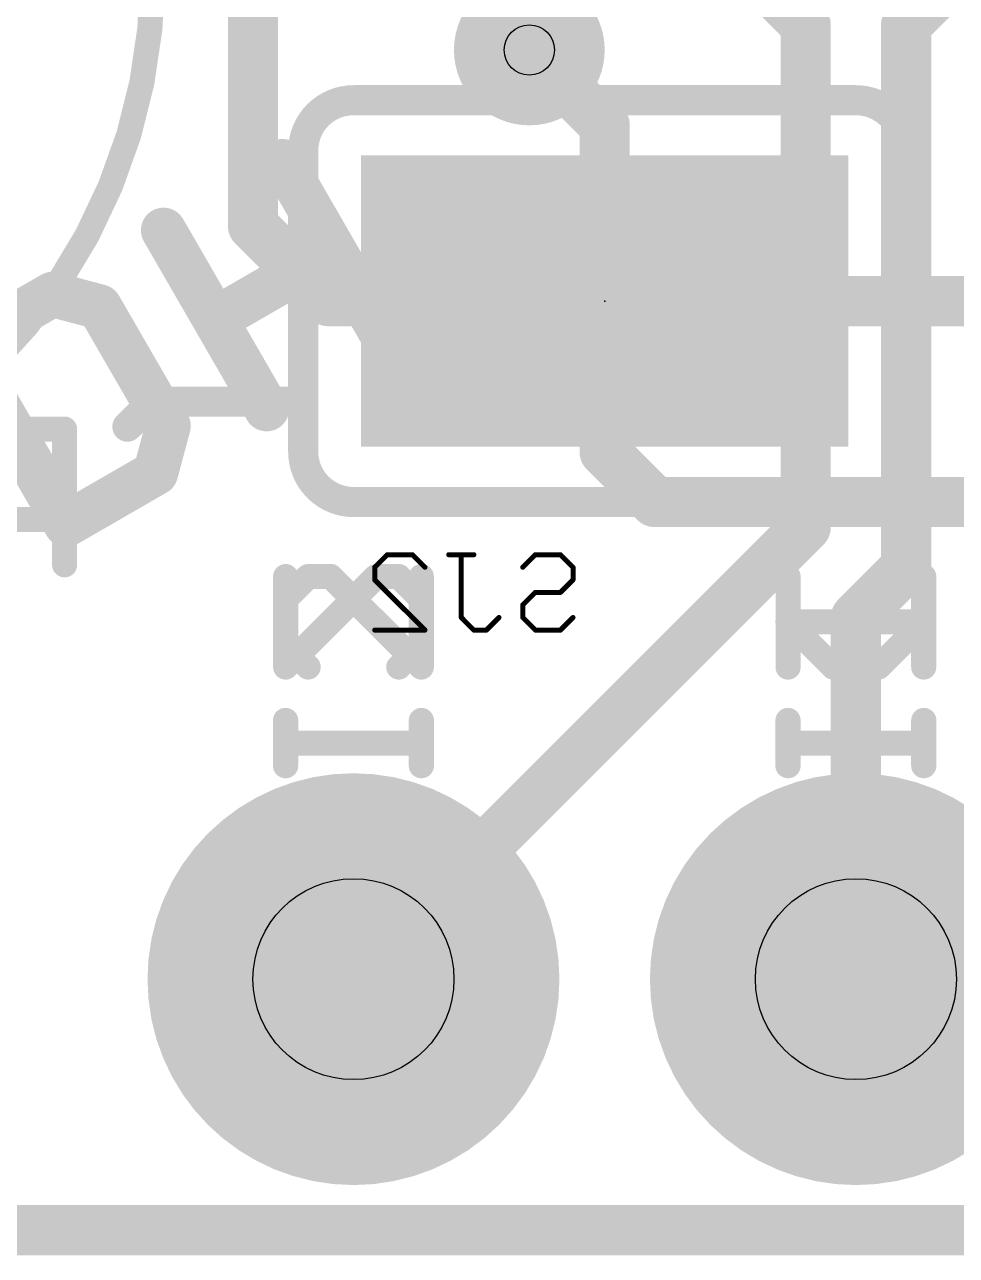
# Model space of a CAD drawing. Extents: x -41 to 66, y -20 to 13.
# Drawn here: x 4.69 to 9.4, y -0.13 to 6.1 of the extents above; entities that cross this region are included whole.
import ezdxf

# ---------------------------------------------------------------- set-up
doc = ezdxf.new("R2010")
doc.units = 0
for name, color, linetype in [('1', 12, 'CONTINUOUS'), ('16', 132, 'CONTINUOUS'), ('17', 110, 'CONTINUOUS'), ('18', 110, 'CONTINUOUS'), ('20', 53, 'CONTINUOUS'), ('21', 41, 'CONTINUOUS'), ('22', 40, 'CONTINUOUS'), ('24', 53, 'CONTINUOUS'), ('26', 253, 'CONTINUOUS'), ('29', 253, 'CONTINUOUS'), ('30', 253, 'CONTINUOUS'), ('39', 12, 'CONTINUOUS'), ('44', 253, 'CONTINUOUS'), ('51', 53, 'CONTINUOUS')]:
    doc.layers.add(name, color=color, linetype=linetype)

# ---------------------------------------------------------------- blocks, each defined once
blk = doc.blocks.new('RECT')
blk.add_solid([(-0.5, -0.5), (0.5, -0.5), (-0.5, 0.5), (0.5, 0.5)])
blk = doc.blocks.new('ROUNDP')
at = {"const_width": 0.5}
blk.add_lwpolyline([(0, -0.25, 1), (0, 0.25, 1), (0, -0.25)], format="xyb", dxfattribs=at)
blk = doc.blocks.new('ROUNDV')
at = {"const_width": 0.5}
blk.add_lwpolyline([(0, -0.25, 1), (0, 0.25, 1), (0, -0.25)], format="xyb", dxfattribs=at)

msp = doc.modelspace()

# ---------------------------------------------------------------- linework, layer by layer
at = {"layer": '1', "const_width": 0.254}
for points in [[(8.636, 6.096), (8.128, 6.604)], [(7.239, 5.969), (6.858, 6.35)], [(9.144, 6.096), (9.398, 6.35)], [(8.636, 3.556), (8.636, 6.096)], [(9.144, 3.3528), (9.144, 6.096)], [(8.636, 3.556), (6.35, 1.27)], [(8.89, 3.0988), (9.144, 3.3528)], [(8.89, 3.0988), (8.89, 1.27)], [(22.86, 0), (0, 0)]]:
    msp.add_lwpolyline(points, dxfattribs=at)
at = {"layer": '1', "const_width": 0.127}
for points in [[(8.6995, 6.096, 1), (8.5725, 6.096)], [(8.5911, 6.0511, 1), (8.6809, 6.1409)], [(9.2075, 6.096, 1), (9.0805, 6.096)], [(9.0991, 6.1409, 1), (9.1889, 6.0511)], [(7.1941, 5.9241, 1), (7.2839, 6.0139)], [(8.6809, 3.5111, 1), (8.5911, 3.6009)], [(8.5725, 3.556, 1), (8.6995, 3.556)], [(9.1889, 3.3079, 1), (9.0991, 3.3977)], [(9.0805, 3.3528, 1), (9.2075, 3.3528)], [(8.9535, 3.0988, 1), (8.8265, 3.0988)], [(8.8451, 3.1437, 1), (8.9349, 3.0539)], [(6.3051, 1.3149, 1), (6.3949, 1.2251)], [(8.8265, 1.27, 1), (8.9535, 1.27)]]:
    msp.add_lwpolyline(points, format="xyb", dxfattribs=at)
at = {"layer": '16'}
for points, const_width in [([(5.842, 5.08), (5.842, 6.858)], 0.254), ([(7.62, 5.588), (7.239, 5.969)], 0.254), ([(7.62, 4.699), (7.62, 5.588)], 0.254), ([(5.842, 5.08), (6.223, 4.699)], 0.254), ([(6.223, 4.699), (6.8072, 4.699)], 0.254), ([(6.604, 4.699), (7.366, 4.699)], 0.2032), ([(7.62, 4.699), (7.62, 3.937)], 0.254), ([(7.874, 4.699), (8.636, 4.699)], 0.2032), ([(8.4328, 4.699), (9.779, 4.699)], 0.254), ([(9.525, 3.683), (9.906, 4.064)], 0.254), ([(7.62, 3.937), (7.874, 3.683)], 0.254), ([(7.874, 3.683), (9.525, 3.683)], 0.254), ([(22.86, 0), (0, 0)], 0.254)]:
    msp.add_lwpolyline(points, dxfattribs=dict(at, const_width=const_width))
for points, const_width in [([(7.2839, 6.0139, 1), (7.1941, 5.9241)], 0.127), ([(7.6835, 5.588, 1), (7.5565, 5.588)], 0.127), ([(7.5751, 5.5431, 1), (7.6649, 5.6329)], 0.127), ([(5.8869, 5.1249, 1), (5.7971, 5.0351)], 0.127), ([(5.7785, 5.08, 1), (5.9055, 5.08)], 0.127), ([(6.223, 4.7625, 1), (6.223, 4.6355)], 0.127), ([(6.1781, 4.6541, 1), (6.2679, 4.7439)], 0.127), ([(6.604, 4.7498, 1), (6.604, 4.6482)], 0.1016), ([(6.8072, 4.6355, 1), (6.8072, 4.7625)], 0.127), ([(7.366, 4.6482, 1), (7.366, 4.7498)], 0.1016), ([(7.6835, 4.699, 1), (7.5565, 4.699)], 0.127), ([(7.874, 4.7498, 1), (7.874, 4.6482)], 0.1016), ([(8.4328, 4.7625, 1), (8.4328, 4.6355)], 0.127), ([(8.636, 4.6482, 1), (8.636, 4.7498)], 0.1016), ([(7.5565, 4.699, 1), (7.6835, 4.699)], 0.127), ([(7.6649, 3.9819, 1), (7.5751, 3.8921)], 0.127), ([(7.5565, 3.937, 1), (7.6835, 3.937)], 0.127), ([(7.874, 3.7465, 1), (7.874, 3.6195)], 0.127), ([(7.8291, 3.6381, 1), (7.9189, 3.7279)], 0.127)]:
    msp.add_lwpolyline(points, format="xyb", dxfattribs=dict(at, const_width=const_width))
at = {"layer": '20', "const_width": 0.2032}
msp.add_lwpolyline([(22.86, 0), (0, 0)], dxfattribs=at)
at = {"layer": '21'}
for points, const_width in [([(5.9915, 5.4048), (6.5127, 4.5021)], 0.2286), ([(5.9109, 4.1547), (5.3897, 5.0574)], 0.2286), ([(5.6503, 4.606), (6.2521, 4.9535)], 0.2286), ([(4.8283, 4.7332), (4.377, 4.4727)], 0.2286), ([(5.0656, 4.6697), (4.8283, 4.7332)], 0.2286), ([(5.4131, 4.0679), (5.0656, 4.6697)], 0.2286), ([(4.377, 4.4727), (4.8982, 3.57)], 0.2286), ([(5.3495, 3.8306), (5.4131, 4.0679)], 0.2286), ([(4.8982, 3.57), (5.3495, 3.8306)], 0.2286), ([(6.1209, 3.306), (6.0065, 3.1916)], 0.127), ([(6.2353, 3.306), (6.1209, 3.306)], 0.127), ([(6.6929, 2.8484), (6.2353, 3.306)], 0.127), ([(6.6929, 3.306), (6.6929, 2.8484)], 0.127), ([(9.2329, 2.8484), (9.2329, 3.306)], 0.127), ([(6.0065, 3.1916), (6.0065, 2.9628)], 0.127), ([(8.7753, 2.8484), (8.5465, 3.0772)], 0.127), ([(8.5465, 3.0772), (9.2329, 3.0772)], 0.127), ([(6.0065, 2.9628), (6.1209, 2.8484)], 0.127), ([(6.0065, 2.3495), (6.0065, 2.5783)], 0.127), ([(6.6929, 2.3495), (6.6929, 2.5783)], 0.127), ([(8.5465, 2.3495), (8.5465, 2.5783)], 0.127), ([(9.2329, 2.3495), (9.2329, 2.5783)], 0.127), ([(6.6929, 2.4639), (6.0065, 2.4639)], 0.127), ([(9.2329, 2.4639), (8.5465, 2.4639)], 0.127)]:
    msp.add_lwpolyline(points, dxfattribs=dict(at, const_width=const_width))
for points, const_width in [([(6.041, 5.4334, 1), (5.942, 5.3762)], 0.1143), ([(5.4392, 5.0859, 1), (5.3402, 5.0288)], 0.1143), ([(6.2807, 4.904, 1), (6.2235, 5.003)], 0.1143), ([(4.8431, 4.7884, 1), (4.8135, 4.678)], 0.1143), ([(4.8569, 4.6838, 1), (4.7998, 4.7827)], 0.1143), ([(5.1151, 4.6982, 1), (5.0161, 4.6411)], 0.1143), ([(5.0508, 4.6145, 1), (5.0804, 4.7249)], 0.1143), ([(5.6217, 4.6555, 1), (5.6789, 4.5565)], 0.1143), ([(6.4632, 4.4736, 1), (6.5621, 4.5307)], 0.1143), ([(5.8614, 4.1261, 1), (5.9604, 4.1833)], 0.1143), ([(5.4683, 4.0531, 1), (5.3579, 4.0827)], 0.1143), ([(5.3636, 4.0393, 1), (5.4626, 4.0965)], 0.1143), ([(5.3781, 3.7811, 1), (5.3209, 3.8801)], 0.1143), ([(5.2943, 3.8454, 1), (5.4047, 3.8158)], 0.1143), ([(4.8696, 3.6195, 1), (4.9267, 3.5205)], 0.1143), ([(4.8487, 3.5414, 1), (4.9477, 3.5986)], 0.1143), ([(6.1209, 3.3378, 1), (6.1209, 3.2743)], 0.0635), ([(6.1434, 3.2836, 1), (6.0985, 3.3285)], 0.0635), ([(6.2578, 3.3285, 1), (6.2129, 3.2836)], 0.0635), ([(6.2353, 3.2743, 1), (6.2353, 3.3378)], 0.0635), ([(6.7247, 3.306, 1), (6.6612, 3.306)], 0.0635), ([(9.2647, 3.306, 1), (9.2012, 3.306)], 0.0635), ([(6.0383, 3.1916, 1), (5.9748, 3.1916)], 0.0635), ([(5.9841, 3.2141, 1), (6.029, 3.1692)], 0.0635), ([(8.5465, 3.109, 1), (8.5465, 3.0455)], 0.0635), ([(8.569, 3.0997, 1), (8.5241, 3.0548)], 0.0635), ([(9.2329, 3.0455, 1), (9.2329, 3.109)], 0.0635), ([(6.029, 2.9853, 1), (5.9841, 2.9404)], 0.0635), ([(5.9748, 2.9628, 1), (6.0383, 2.9628)], 0.0635), ([(6.0985, 2.826, 1), (6.1434, 2.8709)], 0.0635), ([(6.6612, 2.8484, 1), (6.7247, 2.8484)], 0.0635), ([(6.6704, 2.826, 1), (6.7154, 2.8709)], 0.0635), ([(8.7529, 2.826, 1), (8.7978, 2.8709)], 0.0635), ([(9.2012, 2.8484, 1), (9.2647, 2.8484)], 0.0635), ([(6.0383, 2.5783, 1), (5.9748, 2.5783)], 0.0635), ([(6.7247, 2.5783, 1), (6.6612, 2.5783)], 0.0635), ([(8.5783, 2.5783, 1), (8.5148, 2.5783)], 0.0635), ([(9.2647, 2.5783, 1), (9.2012, 2.5783)], 0.0635), ([(6.0065, 2.4956, 1), (6.0065, 2.4321)], 0.0635), ([(6.6929, 2.4321, 1), (6.6929, 2.4956)], 0.0635), ([(8.5465, 2.4956, 1), (8.5465, 2.4321)], 0.0635), ([(9.2329, 2.4321, 1), (9.2329, 2.4956)], 0.0635), ([(5.9748, 2.3495, 1), (6.0383, 2.3495)], 0.0635), ([(6.6612, 2.3495, 1), (6.7247, 2.3495)], 0.0635), ([(8.5148, 2.3495, 1), (8.5783, 2.3495)], 0.0635), ([(9.2012, 2.3495, 1), (9.2647, 2.3495)], 0.0635)]:
    msp.add_lwpolyline(points, format="xyb", dxfattribs=dict(at, const_width=const_width))
at = {"layer": '22'}
for points, const_width in [([(6.35, 5.715, 0.4142), (6.096, 5.461)], 0.1524), ([(6.35, 5.7531, 1), (6.35, 5.6769)], 0.0762), ([(6.35, 5.6769, 1), (6.35, 5.7531)], 0.0762), ([(9.144, 5.461, 0.4142), (8.89, 5.715)], 0.1524), ([(8.89, 5.7531, 1), (8.89, 5.6769)], 0.0762), ([(8.89, 5.6769, 1), (8.89, 5.7531)], 0.0762), ([(6.1341, 5.461, 1), (6.0579, 5.461)], 0.0762), ([(6.0579, 5.461, 1), (6.1341, 5.461)], 0.0762), ([(9.1821, 5.461, 1), (9.1059, 5.461)], 0.0762), ([(9.1059, 5.461, 1), (9.1821, 5.461)], 0.0762), ([(5.334, 4.2291, 1), (5.334, 4.1529)], 0.0762), ([(5.3609, 4.1641, 1), (5.3071, 4.2179)], 0.0762), ([(6.096, 4.1529, 1), (6.096, 4.2291)], 0.0762), ([(4.9212, 4.0519, 1), (4.8578, 4.0519)], 0.0635), ([(4.8895, 4.0201, 1), (4.8895, 4.0836)], 0.0635), ([(5.1801, 4.0909, 1), (5.2339, 4.0371)], 0.0762), ([(6.096, 3.937, 0.4142), (6.35, 3.683)], 0.1524), ([(6.1341, 3.937, 1), (6.0579, 3.937)], 0.0762), ([(8.89, 3.683, 0.4142), (9.144, 3.937)], 0.1524), ([(9.1821, 3.937, 1), (9.1059, 3.937)], 0.0762), ([(6.0579, 3.937, 1), (6.1341, 3.937)], 0.0762), ([(9.1059, 3.937, 1), (9.1821, 3.937)], 0.0762), ([(6.35, 3.7211, 1), (6.35, 3.6449)], 0.0762), ([(6.35, 3.6449, 1), (6.35, 3.7211)], 0.0762), ([(8.89, 3.7211, 1), (8.89, 3.6449)], 0.0762), ([(8.89, 3.6449, 1), (8.89, 3.7211)], 0.0762), ([(4.8895, 3.5625, 1), (4.8895, 3.626)], 0.0635), ([(4.8578, 3.3655, 1), (4.9212, 3.3655)], 0.0635), ([(6.0389, 3.306, 1), (5.9754, 3.306)], 0.0635), ([(6.4647, 3.3378, 1), (6.4647, 3.2743)], 0.0635), ([(6.4871, 3.2836, 1), (6.4422, 3.3285)], 0.0635), ([(6.6015, 3.3285, 1), (6.5566, 3.2836)], 0.0635), ([(6.5791, 3.2743, 1), (6.5791, 3.3378)], 0.0635), ([(8.5789, 3.306, 1), (8.5153, 3.306)], 0.0635), ([(6.7252, 3.1916, 1), (6.6617, 3.1916)], 0.0635), ([(6.671, 3.1692, 1), (6.7159, 3.2141)], 0.0635), ([(8.5471, 3.109, 1), (8.5471, 3.0455)], 0.0635), ([(9.2559, 3.0548, 1), (9.211, 3.0997)], 0.0635), ([(9.2335, 3.0455, 1), (9.2335, 3.109)], 0.0635), ([(6.6617, 2.9628, 1), (6.7252, 2.9628)], 0.0635), ([(6.7159, 2.9404, 1), (6.671, 2.9853)], 0.0635), ([(5.9846, 2.8709, 1), (6.0296, 2.826)], 0.0635), ([(5.9754, 2.8484, 1), (6.0389, 2.8484)], 0.0635), ([(6.5566, 2.8709, 1), (6.6015, 2.826)], 0.0635), ([(8.5153, 2.8484, 1), (8.5789, 2.8484)], 0.0635), ([(8.9822, 2.8709, 1), (9.0271, 2.826)], 0.0635), ([(6.0389, 2.5783, 1), (5.9754, 2.5783)], 0.0635), ([(6.7252, 2.5783, 1), (6.6617, 2.5783)], 0.0635), ([(8.5789, 2.5783, 1), (8.5153, 2.5783)], 0.0635), ([(9.2652, 2.5783, 1), (9.2017, 2.5783)], 0.0635), ([(6.0071, 2.4956, 1), (6.0071, 2.4321)], 0.0635), ([(6.6935, 2.4321, 1), (6.6935, 2.4956)], 0.0635), ([(8.5471, 2.4956, 1), (8.5471, 2.4321)], 0.0635), ([(9.2335, 2.4321, 1), (9.2335, 2.4956)], 0.0635), ([(5.9754, 2.3495, 1), (6.0389, 2.3495)], 0.0635), ([(6.6617, 2.3495, 1), (6.7252, 2.3495)], 0.0635), ([(8.5153, 2.3495, 1), (8.5789, 2.3495)], 0.0635), ([(9.2017, 2.3495, 1), (9.2652, 2.3495)], 0.0635)]:
    msp.add_lwpolyline(points, format="xyb", dxfattribs=dict(at, const_width=const_width))
for points, const_width in [([(8.89, 5.715), (6.35, 5.715)], 0.1524), ([(6.096, 5.461), (6.096, 3.937)], 0.1524), ([(9.144, 5.461), (9.144, 3.937)], 0.1524), ([(5.334, 4.191), (5.207, 4.064)], 0.1524), ([(6.096, 4.191), (5.334, 4.191)], 0.1524), ([(4.8895, 4.0519), (4.5463, 4.0519)], 0.127), ([(4.8895, 3.3655), (4.8895, 4.0519)], 0.127), ([(6.35, 3.683), (8.89, 3.683)], 0.1524), ([(4.5463, 3.5943), (4.8895, 3.5943)], 0.127), ([(6.0071, 3.306), (6.0071, 2.8484)], 0.127), ([(6.0071, 2.8484), (6.4647, 3.306)], 0.127), ([(6.4647, 3.306), (6.5791, 3.306)], 0.127), ([(6.5791, 3.306), (6.6935, 3.1916)], 0.127), ([(8.5471, 2.8484), (8.5471, 3.306)], 0.127), ([(6.6935, 3.1916), (6.6935, 2.9628)], 0.127), ([(9.2335, 3.0772), (8.5471, 3.0772)], 0.127), ([(9.0047, 2.8484), (9.2335, 3.0772)], 0.127), ([(6.6935, 2.9628), (6.5791, 2.8484)], 0.127), ([(6.0071, 2.3495), (6.0071, 2.5783)], 0.127), ([(6.6935, 2.3495), (6.6935, 2.5783)], 0.127), ([(8.5471, 2.3495), (8.5471, 2.5783)], 0.127), ([(9.2335, 2.3495), (9.2335, 2.5783)], 0.127), ([(6.0071, 2.4639), (6.6935, 2.4639)], 0.127), ([(8.5471, 2.4639), (9.2335, 2.4639)], 0.127)]:
    msp.add_lwpolyline(points, dxfattribs=dict(at, const_width=const_width))
at = {"layer": '24'}
msp.add_point((7.62, 4.699), dxfattribs=at)
at = {"layer": '26', "const_width": 0.0254}
for points in [[(6.4573, 3.3531), (6.5208, 3.4166)], [(6.5208, 3.4166), (6.648, 3.4166)], [(6.648, 3.4166), (6.7115, 3.3531)], [(6.9586, 3.4166), (6.8315, 3.4166)], [(6.8951, 3.0989), (6.8951, 3.4166)], [(7.2057, 3.3531), (7.2693, 3.4166)], [(7.2693, 3.4166), (7.3964, 3.4166)], [(7.3964, 3.4166), (7.4599, 3.3531)], [(6.4573, 3.2895), (6.4573, 3.3531)], [(7.4599, 3.3531), (7.4599, 3.2895)], [(6.7115, 3.0353), (6.4573, 3.2895)], [(7.4599, 3.2895), (7.3964, 3.226)], [(7.2693, 3.226), (7.2057, 3.1624)], [(7.3964, 3.226), (7.2693, 3.226)], [(7.2057, 3.1624), (7.2057, 3.0989)], [(6.9586, 3.0353), (6.8951, 3.0989)], [(7.0857, 3.0989), (7.0222, 3.0353)], [(7.2057, 3.0989), (7.2693, 3.0353)], [(7.3964, 3.0353), (7.4599, 3.0989)], [(6.4573, 3.0353), (6.7115, 3.0353)], [(7.0222, 3.0353), (6.9586, 3.0353)], [(7.2693, 3.0353), (7.3964, 3.0353)]]:
    msp.add_lwpolyline(points, dxfattribs=at)
at = {"layer": '26', "const_width": 0.0127}
for points in [[(6.5208, 3.423, 1), (6.5208, 3.4103)], [(6.5253, 3.4121, 1), (6.5164, 3.4211)], [(6.6524, 3.4211, 1), (6.6435, 3.4121)], [(6.648, 3.4103, 1), (6.648, 3.423)], [(6.8315, 3.423, 1), (6.8315, 3.4103)], [(6.9014, 3.4166, 1), (6.8887, 3.4166)], [(6.9586, 3.4103, 1), (6.9586, 3.423)], [(7.2693, 3.423, 1), (7.2693, 3.4103)], [(7.2737, 3.4121, 1), (7.2648, 3.4211)], [(7.4009, 3.4211, 1), (7.3919, 3.4121)], [(7.3964, 3.4103, 1), (7.3964, 3.423)], [(6.4636, 3.3531, 1), (6.4509, 3.3531)], [(6.4528, 3.3576, 1), (6.4618, 3.3486)], [(6.707, 3.3486, 1), (6.716, 3.3576)], [(7.2012, 3.3576, 1), (7.2102, 3.3486)], [(7.4663, 3.3531, 1), (7.4536, 3.3531)], [(7.4554, 3.3486, 1), (7.4644, 3.3576)], [(6.4618, 3.294, 1), (6.4528, 3.285)], [(7.4644, 3.285, 1), (7.4554, 3.294)], [(6.4509, 3.2895, 1), (6.4636, 3.2895)], [(7.2693, 3.2323, 1), (7.2693, 3.2196)], [(7.2737, 3.2215, 1), (7.2648, 3.2305)], [(7.3919, 3.2305, 1), (7.4009, 3.2215)], [(7.3964, 3.2196, 1), (7.3964, 3.2323)], [(7.4536, 3.2895, 1), (7.4663, 3.2895)], [(7.2121, 3.1624, 1), (7.1994, 3.1624)], [(7.2012, 3.1669, 1), (7.2102, 3.1579)], [(6.8887, 3.0989, 1), (6.9014, 3.0989)], [(6.8995, 3.1033, 1), (6.8906, 3.0944)], [(7.0902, 3.0944, 1), (7.0812, 3.1033)], [(7.2102, 3.1033, 1), (7.2012, 3.0944)], [(7.1994, 3.0989, 1), (7.2121, 3.0989)], [(7.4644, 3.0944, 1), (7.4554, 3.1033)], [(6.4573, 3.0417, 1), (6.4573, 3.029)], [(6.707, 3.0308, 1), (6.716, 3.0398)], [(6.7115, 3.029, 1), (6.7115, 3.0417)], [(6.9586, 3.0417, 1), (6.9586, 3.029)], [(6.9541, 3.0308, 1), (6.9631, 3.0398)], [(7.0177, 3.0398, 1), (7.0267, 3.0308)], [(7.0222, 3.029, 1), (7.0222, 3.0417)], [(7.2693, 3.0417, 1), (7.2693, 3.029)], [(7.2648, 3.0308, 1), (7.2737, 3.0398)], [(7.3919, 3.0398, 1), (7.4009, 3.0308)], [(7.3964, 3.029, 1), (7.3964, 3.0417)]]:
    msp.add_lwpolyline(points, format="xyb", dxfattribs=at)
at = {"layer": '39', "const_width": 0.127}
msp.add_lwpolyline([(2.54, 3.556, 1), (2.54, 9.144, 1), (2.54, 3.556)], format="xyb", dxfattribs=at)
at = {"layer": '44'}
for centre, radius in [((7.239, 5.969), 0.127), ((6.35, 1.27), 0.508), ((8.89, 1.27), 0.508)]:
    msp.add_circle(centre, radius, dxfattribs=at)

# ---------------------------------------------------------------- block references
at = {"layer": '16', "xscale": 0.635, "yscale": 1.27}
for p in [(6.8072, 4.699), (7.62, 4.699), (8.4328, 4.699)]:
    msp.add_blockref('RECT', p, dxfattribs=at)
at = {"layer": '17', "xscale": 1.8796, "yscale": 1.8796, "rotation": 270}
for p in [(6.35, 1.27), (6.35, 1.27), (8.89, 1.27), (8.89, 1.27)]:
    msp.add_blockref('ROUNDP', p, dxfattribs=at)
at = {"layer": '18', "xscale": 0.762, "yscale": 0.762}
msp.add_blockref('ROUNDV', (7.239, 5.969), dxfattribs=at)
msp.add_blockref('ROUNDV', (7.239, 5.969), dxfattribs=at)
at = {"layer": '29', "xscale": 2.0828, "yscale": 2.0828, "rotation": 270}
for p in [(6.35, 1.27), (8.89, 1.27)]:
    msp.add_blockref('ROUNDP', p, dxfattribs=at)
at = {"layer": '30', "xscale": 0.8382, "yscale": 1.4732}
for p in [(6.8072, 4.699), (7.62, 4.699), (8.4328, 4.699)]:
    msp.add_blockref('RECT', p, dxfattribs=at)
at = {"layer": '30', "xscale": 2.0828, "yscale": 2.0828, "rotation": 270}
for p in [(6.35, 1.27), (8.89, 1.27)]:
    msp.add_blockref('ROUNDP', p, dxfattribs=at)
at = {"layer": '51', "xscale": 0.508, "yscale": 0.508, "rotation": 180}
for p in [(6.35, 1.27), (8.89, 1.27)]:
    msp.add_blockref('RECT', p, dxfattribs=at)

doc.saveas('drawing.dxf')
